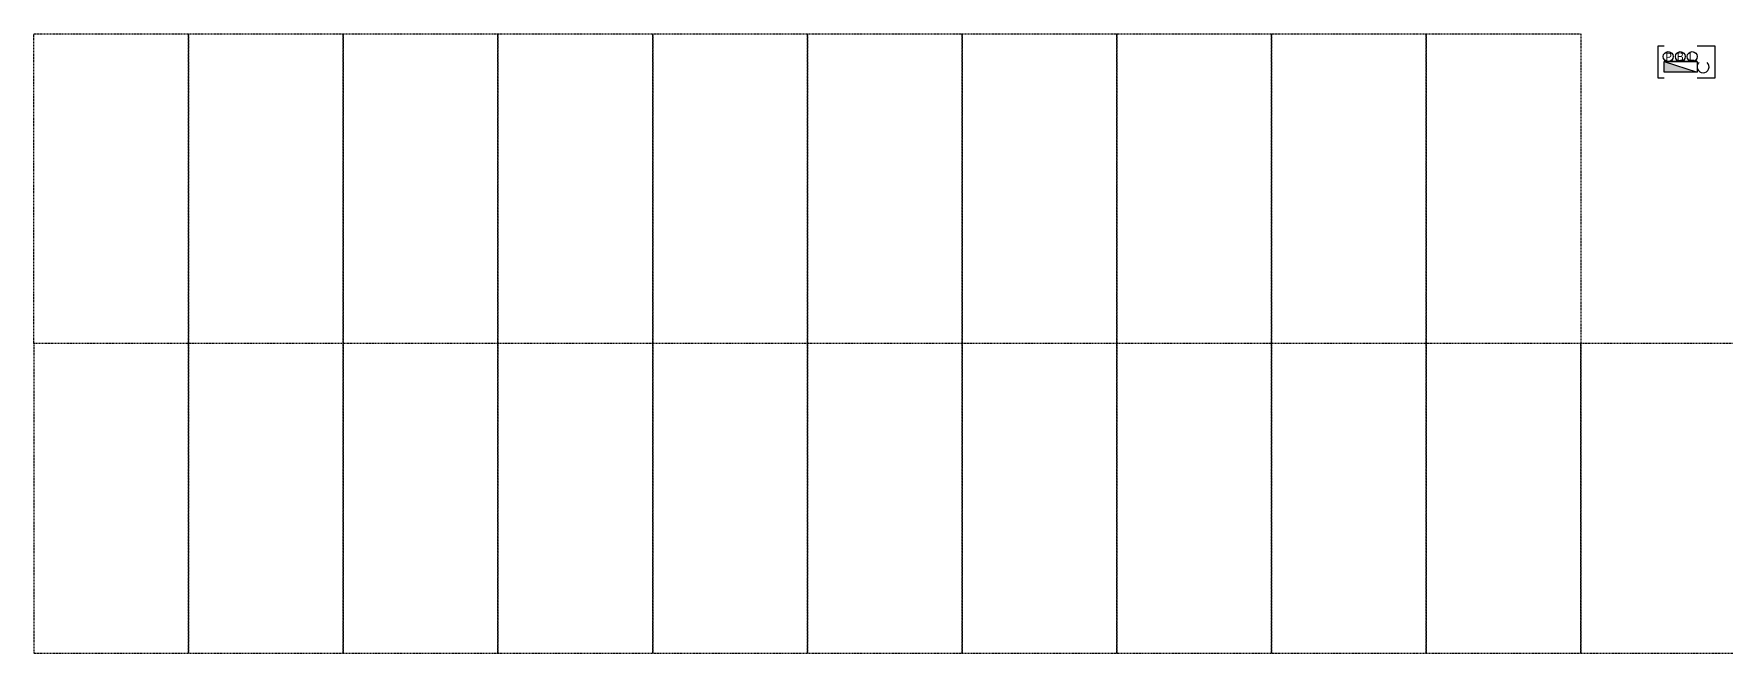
# Model space of a CAD drawing. Header units: millimetres. Extents: x 367092 to 767578, y 396038 to 811791.
# Drawn here: x 556794 to 558492, y 595464 to 596086 of the extents above; entities that cross this region are included whole.
import ezdxf
from ezdxf.enums import TextEntityAlignment as Align

# ---------------------------------------------------------------- set-up
doc = ezdxf.new("R2010")
doc.units = ezdxf.units.MM
doc.header["$LTSCALE"] = 100
doc.header["$MEASUREMENT"] = 0
for name, pattern in [('-HID', [2.5, 1.5, -1]), ('HIDDEN', [9.525, 6.35, -3.175]), ('HIDDEN2', [0.1875, 0.125, -0.0625])]:
    doc.linetypes.add(name, pattern=pattern)
doc.layers.get('0').update_dxf_attribs({"linetype": 'CONTINUOUS'})
for name, color, linetype in [('ELE9', 9, 'CONTINUOUS'), ('IHC', 3, 'CONTINUOUS'), ('polesign', 7, 'HIDDEN2')]:
    doc.layers.add(name, color=color, linetype=linetype)
doc.styles.add('MAP_맑은고딕', font='malgun_0.ttf')

# ---------------------------------------------------------------- blocks, each defined once
blk = doc.blocks.new('소화전(H)')
at = {"layer": 'IHC'}
h = blk.add_hatch(color=3, dxfattribs=at)
h.dxf.hatch_style = 1
h.paths.add_polyline_path([(-2.78, 0), (2.78, -1.8), (2.78, 0)])
at = {"linetype": 'HIDDEN', "ltscale": 0.2}
for points in [[(-2.78, -4.44), (-5.75, -4.44), (-5.75, 1), (-2.78, 1)], [(2.78, 1), (3.78, 1), (3.78, -4.44), (2.78, -4.44)]]:
    blk.add_lwpolyline(points, dxfattribs=at)
at = {"layer": 'IHC', "color": 3}
for p, q in [((2.78, -1.8), (-2.78, 0)), ((-2.78, -1.8), (2.78, -1.8))]:
    blk.add_line(p, q, dxfattribs=at)
blk.add_lwpolyline([(2.78, -1.8), (-2.78, -1.8), (-2.78, 0), (2.78, 0)], close=True, dxfattribs=at)
for centre in [(-1.95, -2.63), (0.05, -2.63), (2.08, -2.63)]:
    blk.add_circle(centre, 0.83, dxfattribs=at)
blk.add_arc((-3.78, -0.9), 1, 313.176, 226.824, dxfattribs=at)
at = {"layer": 'IHC', "color": 2, "style": 'MAP_맑은고딕'}
for s, p in [('L', (-1.84, -2.62)), ('B', (0.06, -2.62)), ('P', (2, -2.58))]:
    blk.add_text(s, height=1.38, rotation=180, dxfattribs=at).set_placement(p, align=Align.MIDDLE_CENTER)
blk = doc.blocks.new('A$C5041cb64')
at = {"xscale": 100, "yscale": 100, "zscale": 100, "rotation": 180}
blk.add_blockref('소화전(H)', (-353083, 138977), dxfattribs=at)
blk = doc.blocks.new('sdafewf')
at = {"layer": 'ELE9', "color": 253, "linetype": '-HID', "ltscale": 0.1}
for points in [[(161651, 100783), (164251, 100783), (164251, 95583), (161651, 95583)], [(164251, 100783), (166851, 100783), (166851, 95583), (164251, 95583)], [(166851, 100783), (169451, 100783), (169451, 95583), (166851, 95583)], [(169451, 100783), (172051, 100783), (172051, 95583), (169451, 95583)], [(172051, 100783), (174651, 100783), (174651, 95583), (172051, 95583)], [(174651, 100783), (177251, 100783), (177251, 95583), (174651, 95583)], [(177251, 100783), (179851, 100783), (179851, 95583), (177251, 95583)], [(179851, 100783), (182451, 100783), (182451, 95583), (179851, 95583)], [(182451, 100783), (185051, 100783), (185051, 95583), (182451, 95583)], [(185051, 100783), (187651, 100783), (187651, 95583), (185051, 95583)], [(161651, 90383), (164251, 90383), (164251, 95583), (161651, 95583)], [(164251, 90383), (166851, 90383), (166851, 95583), (164251, 95583)], [(166851, 90383), (169451, 90383), (169451, 95583), (166851, 95583)], [(169451, 90383), (172051, 90383), (172051, 95583), (169451, 95583)], [(172051, 90383), (174651, 90383), (174651, 95583), (172051, 95583)], [(174651, 90383), (177251, 90383), (177251, 95583), (174651, 95583)], [(177251, 90383), (179851, 90383), (179851, 95583), (177251, 95583)], [(179851, 90383), (182451, 90383), (182451, 95583), (179851, 95583)], [(182451, 90383), (185051, 90383), (185051, 95583), (182451, 95583)], [(185051, 90383), (187651, 90383), (187651, 95583), (185051, 95583)], [(187651, 90383), (190251, 90383), (190251, 95583), (187651, 95583)]]:
    blk.add_lwpolyline(points, close=True, dxfattribs=at)
at = {"color": 253, "linetype": '-HID', "ltscale": 0.1}
blk.add_blockref('A$C5041cb64', (542409, -38838), dxfattribs=at)

msp = doc.modelspace()

# ---------------------------------------------------------------- block references
at = {"layer": 'polesign', "xscale": 0.05973333333333333, "yscale": 0.05973333333333333, "zscale": 0.05973333333333333}
msp.add_blockref('sdafewf', (547137.7, 590065.5), dxfattribs=at)

doc.saveas('drawing.dxf')
